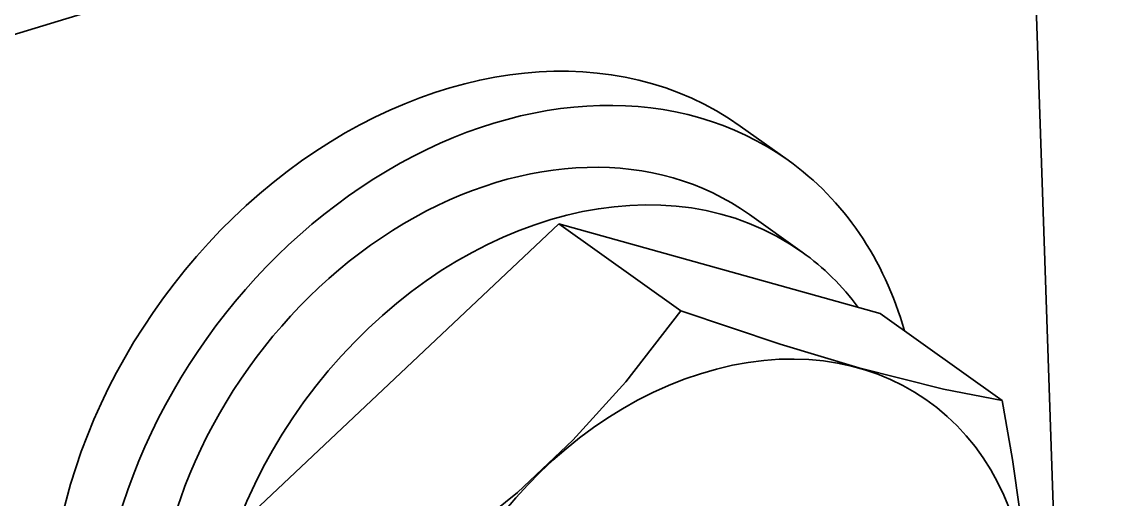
# Model space of a CAD drawing. Header units: millimetres. Extents: x 1333 to 129696, y -57210 to 105899.
# Drawn here: x 57155.3 to 57161.23, y 101204.51 to 101207.1 of the extents above; entities that cross this region are included whole.
import ezdxf

# ---------------------------------------------------------------- set-up
doc = ezdxf.new("R2010")
doc.units = ezdxf.units.MM
doc.header["$LTSCALE"] = 0.5
doc.layers.add('标注线', color=3, linetype='Continuous', lineweight=18)
doc.styles.add('DIM', font='romans.shx', dxfattribs={"width": 0.8, "bigfont": 'bigfont.shx'})
doc.dimstyles.new('DEH 1-1', dxfattribs={"dimtxt": 3.5, "dimasz": 2.5, "dimexe": 1, "dimexo": 0.625, "dimgap": 1.2, "dimtad": 1, "dimtoh": 1, "dimdsep": 46, "dimtxsty": 'DIM', "dimblk": 'OPEN', "dimcen": 0, "dimclrd": 8, "dimclre": 8, "dimclrt": 2, "dimazin": 2, "dimtfac": 0.5, "dimtmove": 0, "dimatfit": 3, "dimldrblk": 'OPEN', "dimfxl": 0, "dimtolj": 2, "dimlwd": 18, "dimlwe": 18, "dimarcsym": 0})

# ---------------------------------------------------------------- blocks, each defined once
blk = doc.blocks.new('_Open')
at = {"color": 0, "linetype": 'ByBlock', "lineweight": -2}
for p, q in [((-1, 0.1667), (0, 0)), ((-1, -0.1667), (0, 0)), ((0, 0), (-1, 0))]:
    blk.add_line(p, q, dxfattribs=at)

msp = doc.modelspace()

# ---------------------------------------------------------------- linework, layer by layer
at = {"color": 7, "lineweight": 35}
for p, q in [((57138.3979, 101201.8895), (57159.7011, 101208.3892)), ((57161.736, 101180.422), (57160.8044, 101207.6003))]:
    msp.add_line(p, q, dxfattribs=at)
at = {"color": 7, "lineweight": 35, "ltscale": 0.032067}
msp.add_line((57159.4691, 101206.35), (57159.2079, 101206.536), dxfattribs=at)
at = {"color": 7, "lineweight": 35, "ltscale": 0.035274}
msp.add_line((57159.5462, 101205.8501), (57159.2588, 101206.0547), dxfattribs=at)
at = {"color": 7, "lineweight": 35, "ltscale": 0.227895}
msp.add_line((57158.2223, 101206.0037), (57156.5637, 101204.4408), dxfattribs=at)
at = {"color": 7, "lineweight": 35, "ltscale": 0.181534}
msp.add_line((57159.9709, 101205.5158), (57158.2223, 101206.0037), dxfattribs=at)
at = {"color": 7, "lineweight": 35, "ltscale": 0.081517}
msp.add_line((57158.2223, 101206.0037), (57158.8864, 101205.5309), dxfattribs=at)
at = {"color": 7, "lineweight": 35, "ltscale": 0.081512}
msp.add_line((57160.6349, 101205.043), (57159.9709, 101205.5158), dxfattribs=at)
at = {"color": 7, "lineweight": 35}
for points in [[(57157.2277, 101203.9681), (57157.6521, 101204.2651), (57157.996, 101204.5432), (57158.2982, 101204.828), (57158.5862, 101205.1453), (57158.8864, 101205.5309)], [(57158.8864, 101205.5309), (57159.4263, 101205.3491), (57159.8541, 101205.2205), (57160.3152, 101205.1053), (57160.6349, 101205.043)], [(57160.6349, 101205.043), (57160.6912, 101204.7222), (57160.7311, 101204.4423), (57160.7734, 101203.9494)]]:
    msp.add_lwpolyline(points, dxfattribs=at)
for centre, major_axis, start_param, end_param in [((57157.6854, 101204.3977), (1.5225, 2.1384), 6.283138, 8.647675), ((57157.9465, 101204.2117), (1.5225, 2.1384), 6.283138, 9.424731), ((57157.9465, 101204.2117), (1.3122, 1.8431), 6.283138, 9.424731), ((57158.2339, 101204.0071), (1.3122, 1.8431), 6.283138, 9.211683), ((57157.9465, 101204.2117), (1.5225, 2.1384), 5.732133, 6.283138), ((57158.2339, 101204.0071), (1.3122, 1.8431), 6.036945, 6.283138), ((57159.0698, 101203.4119), (1.16, 1.6292), 2.36449, 8.647675)]:
    msp.add_ellipse(centre, major_axis=major_axis, ratio=0.767269, start_param=start_param, end_param=end_param, dxfattribs=at)

# ---------------------------------------------------------------- leaders
at = {"layer": '标注线'}
msp.add_leader([(57156.6404, 101216.5498), (57174.154, 101187.0281), (57212.0974, 101187.0281)], dimstyle='DEH 1-1', override={"dimgap": 1.2, "dimtad": 1}, dxfattribs=at)

doc.saveas('drawing.dxf')
